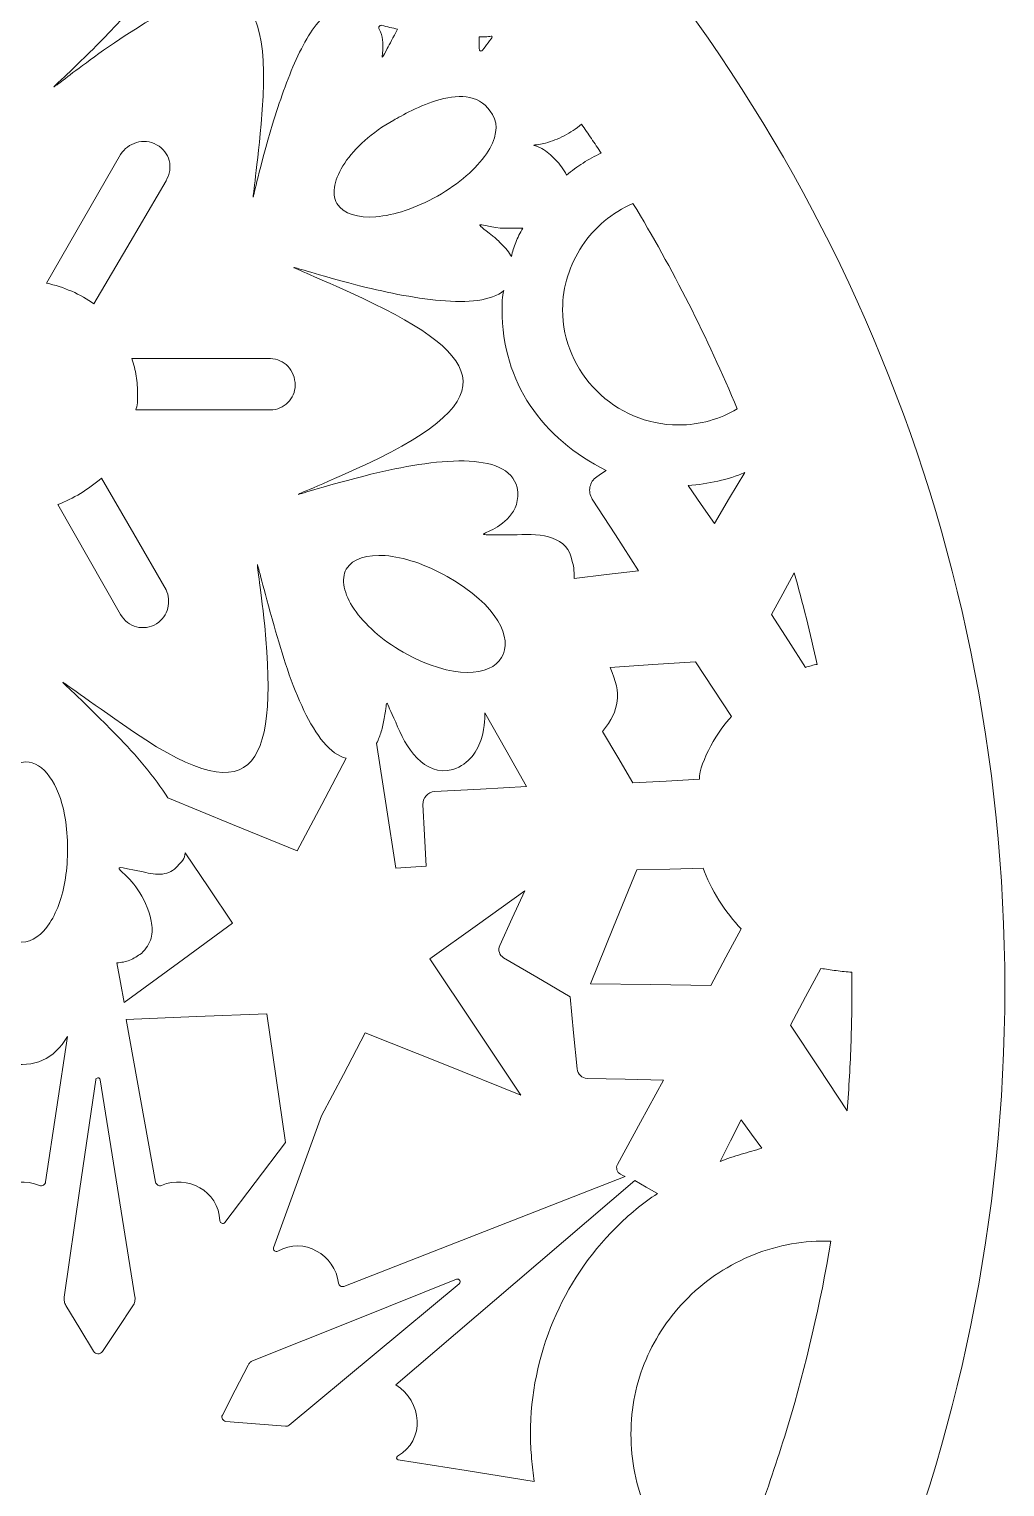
# Model space of a CAD drawing. Header units: inches. Extents: x -15.8 to -7.5, y -7.5 to 2.5.
# Drawn here: x -9.936 to -7.511, y -4.588 to -0.965 of the extents above; entities that cross this region are included whole.
import ezdxf

# ---------------------------------------------------------------- set-up
doc = ezdxf.new("R2010")
doc.units = ezdxf.units.IN
doc.header["$MEASUREMENT"] = 0
doc.layers.add('_U+0421_U+043B_U+043E_U+0439 1', color=7, linetype='Continuous')

# ---------------------------------------------------------------- blocks, each defined once
blk = doc.blocks.new('block 2')
at = {"layer": '_U+0421_U+043B_U+043E_U+0439 1', "lineweight": 0}
for points, knots in [([(-10.8417, 0.7231), (-10.8402, 0.7214), (-10.8393, 0.7204), (-10.8381, 0.7197), (-10.837, 0.719), (-10.8357, 0.7186), (-10.8334, 0.7181), (-10.427, 0.6354), (-10.042, 0.4934), (-9.688, 0.3016), (-9.3339, 0.1097), (-9.0108, -0.132), (-8.7281, -0.4144), (-8.3521, -0.79), (-8.0478, -1.2373), (-7.8376, -1.7338), (-7.6274, -2.2304), (-7.5112, -2.7764), (-7.5112, -3.3494), (-7.5112, -3.9225), (-7.6274, -4.4684), (-7.8376, -4.965), (-8.0478, -5.4616), (-8.3521, -5.9088), (-8.7281, -6.2844), (-9.1041, -6.6601), (-9.5519, -6.964), (-10.049, -7.1739), (-10.5461, -7.3839), (-11.0927, -7.5), (-11.6664, -7.5), (-12.2404, -7.5), (-12.7871, -7.3839), (-13.2843, -7.1739), (-13.7815, -6.964), (-14.2292, -6.6601), (-14.6052, -6.2844), (-14.981, -5.9088), (-15.2852, -5.4616), (-15.4955, -4.965), (-15.7058, -4.4684), (-15.8221, -3.9225), (-15.8221, -3.3494), (-15.8221, -2.7764), (-15.7058, -2.2304), (-15.4955, -1.7338), (-15.2852, -1.2373), (-14.981, -0.79), (-14.6052, -0.4144), (-14.321, -0.1305), (-13.9958, 0.1126), (-13.6393, 0.305), (-13.2828, 0.4974), (-12.895, 0.6392), (-12.4853, 0.7209), (-12.4853, 0.7209), (-12.4853, 0.7312), (-12.4853, 0.7312), (-12.4853, 0.7312), (-12.4853, 0.7415), (-12.4853, 0.7415), (-12.4853, 0.7415), (-12.4853, 0.9731), (-12.4853, 0.9731), (-12.4853, 0.9731), (-12.4853, 1.2047), (-12.4853, 1.2047), (-12.4853, 1.243), (-12.4678, 1.2785), (-12.4382, 1.3077), (-12.4086, 1.3369), (-12.3668, 1.3598), (-12.3182, 1.3728), (-12.3135, 1.374), (-12.3102, 1.3773), (-12.3086, 1.3813), (-12.3071, 1.3854), (-12.3072, 1.3901), (-12.3096, 1.3943), (-12.3405, 1.4482), (-12.3647, 1.5065), (-12.3812, 1.5679), (-12.3977, 1.6294), (-12.4065, 1.694), (-12.4065, 1.7607), (-12.4065, 1.8627), (-12.3859, 1.9599), (-12.3485, 2.0484), (-12.3111, 2.1369), (-12.2569, 2.2166), (-12.1899, 2.2836), (-12.1228, 2.3503), (-12.0431, 2.4044), (-11.9546, 2.4418), (-11.8661, 2.4793), (-11.7688, 2.5), (-11.6664, 2.5), (-11.5643, 2.5), (-11.467, 2.4793), (-11.3785, 2.4418), (-11.2899, 2.4044), (-11.2103, 2.3503), (-11.1435, 2.2836), (-11.0764, 2.2166), (-11.0221, 2.1369), (-10.9846, 2.0484), (-10.947, 1.9599), (-10.9263, 1.8627), (-10.9263, 1.7607), (-10.9263, 1.696), (-10.9345, 1.6333), (-10.9502, 1.5735), (-10.9658, 1.5137), (-10.9887, 1.4569), (-11.0181, 1.4041), (-11.0218, 1.3974), (-11.0219, 1.3898), (-11.0191, 1.3834), (-11.0164, 1.377), (-11.0108, 1.3717), (-11.0035, 1.3695), (-10.9576, 1.3555), (-10.9186, 1.3327), (-10.8911, 1.3042), (-10.8636, 1.2757), (-10.8475, 1.2415), (-10.8475, 1.2047), (-10.8475, 1.2047), (-10.8475, 0.9731), (-10.8475, 0.9731), (-10.8475, 0.9731), (-10.8475, 0.7415), (-10.8475, 0.7415), (-10.8475, 0.7415), (-10.8469, 0.7379), (-10.8458, 0.7338), (-10.8448, 0.7297), (-10.8433, 0.7251), (-10.8417, 0.7231)], [0, 0, 0, 0, 1, 1, 1, 2, 2, 2, 3, 3, 3, 4, 4, 4, 5, 5, 5, 6, 6, 6, 7, 7, 7, 8, 8, 8, 9, 9, 9, 10, 10, 10, 11, 11, 11, 12, 12, 12, 13, 13, 13, 14, 14, 14, 15, 15, 15, 16, 16, 16, 17, 17, 17, 18, 18, 18, 19, 19, 19, 20, 20, 20, 21, 21, 21, 22, 22, 22, 23, 23, 23, 24, 24, 24, 25, 25, 25, 26, 26, 26, 27, 27, 27, 28, 28, 28, 29, 29, 29, 30, 30, 30, 31, 31, 31, 32, 32, 32, 33, 33, 33, 34, 34, 34, 35, 35, 35, 36, 36, 36, 37, 37, 37, 38, 38, 38, 39, 39, 39, 40, 40, 40, 41, 41, 41, 42, 42, 42, 43, 43, 43, 44, 44, 44, 45, 45, 45, 46, 46, 46, 46]), ([(-9.6996, -0.6455), (-9.7278, -0.655), (-9.7384, -0.6608), (-9.7372, -0.6578), (-9.736, -0.6548), (-9.7229, -0.643), (-9.7039, -0.6173), (-9.6969, -0.6056), (-9.6887, -0.5938), (-9.6811, -0.5814), (-9.6735, -0.569), (-9.6664, -0.556), (-9.6616, -0.5419), (-9.6428, -0.5679), (-9.6229, -0.5938), (-9.6017, -0.6185), (-9.5805, -0.6432), (-9.5581, -0.6666), (-9.5345, -0.6878), (-9.489, -0.7355), (-9.437, -0.7788), (-9.3806, -0.8166), (-9.3242, -0.8544), (-9.2634, -0.8868), (-9.2003, -0.9128), (-9.1971, -0.9141), (-9.1952, -0.9168), (-9.1947, -0.9197), (-9.1943, -0.9226), (-9.1952, -0.9257), (-9.1978, -0.9279), (-9.2255, -0.9508), (-9.2502, -0.9917), (-9.2723, -1.0405), (-9.2944, -1.0893), (-9.314, -1.1461), (-9.3314, -1.2009), (-9.3645, -1.3137), (-9.3776, -1.3784), (-9.3793, -1.3826), (-9.3811, -1.3867), (-9.3716, -1.3303), (-9.3596, -1.2009), (-9.3409, -1.0032), (-9.3645, -0.9056), (-9.43, -0.8833), (-9.4954, -0.861), (-9.6026, -0.914), (-9.7512, -1.0176), (-9.7829, -1.0404), (-9.808, -1.0589), (-9.8271, -1.0732), (-9.8462, -1.0875), (-9.8592, -1.0976), (-9.8668, -1.1033), (-9.8801, -1.113), (-9.8762, -1.1094), (-9.8577, -1.092), (-9.8391, -1.0747), (-9.806, -1.0436), (-9.7609, -0.9986), (-9.7229, -0.959), (-9.6822, -0.9148), (-9.6478, -0.8708), (-9.6134, -0.8268), (-9.5853, -0.783), (-9.5725, -0.7442), (-9.5559, -0.6954), (-9.5657, -0.6619), (-9.5906, -0.645), (-9.6155, -0.6281), (-9.6556, -0.6278), (-9.6996, -0.6455), (-9.6996, -0.6455), (-9.6996, -0.6455), (-9.6996, -0.6455), (-9.6996, -0.6455), (-9.6996, -0.6455), (-9.6996, -0.6455)], [0, 0, 0, 0, 1, 1, 1, 2, 2, 2, 3, 3, 3, 4, 4, 4, 5, 5, 5, 6, 6, 6, 7, 7, 7, 8, 8, 8, 9, 9, 9, 10, 10, 10, 11, 11, 11, 12, 12, 12, 13, 13, 13, 14, 14, 14, 15, 15, 15, 16, 16, 16, 17, 17, 17, 18, 18, 18, 19, 19, 19, 20, 20, 20, 21, 21, 21, 22, 22, 22, 23, 23, 23, 24, 24, 24, 25, 25, 25, 26, 26, 26, 26]), ([(-9.0202, -0.9655), (-9.0319, -0.9867), (-9.0402, -1.0023), (-9.046, -1.0132), (-9.0519, -1.0242), (-9.0553, -1.0306), (-9.0572, -1.0333), (-9.0607, -1.039), (-9.0583, -1.0306), (-9.0573, -1.0164), (-9.0563, -1.0023), (-9.0568, -0.9824), (-9.0662, -0.9653), (-9.0676, -0.9628), (-9.0673, -0.9601), (-9.066, -0.9581), (-9.0646, -0.9562), (-9.0623, -0.9551), (-9.0595, -0.9558), (-9.053, -0.9574), (-9.0465, -0.959), (-9.0399, -0.9606), (-9.0334, -0.9622), (-9.0268, -0.9638), (-9.0202, -0.9655), (-9.0202, -0.9655), (-9.0202, -0.9655), (-9.0202, -0.9655), (-9.0202, -0.9655), (-9.0202, -0.9655), (-9.0202, -0.9655)], [0, 0, 0, 0, 1, 1, 1, 2, 2, 2, 3, 3, 3, 4, 4, 4, 5, 5, 5, 6, 6, 6, 7, 7, 7, 8, 8, 8, 9, 9, 9, 10, 10, 10, 10]), ([(-8.8177, -1.0078), (-8.8177, -1.0054), (-8.8177, -1.0018), (-8.8177, -0.9978), (-8.8177, -0.9937), (-8.8177, -0.9891), (-8.8177, -0.9845), (-8.8124, -0.9845), (-8.8071, -0.9845), (-8.802, -0.9842), (-8.797, -0.984), (-8.7921, -0.9835), (-8.7878, -0.9824), (-8.7863, -0.9821), (-8.7856, -0.9828), (-8.7856, -0.9841), (-8.7857, -0.9853), (-8.7864, -0.9871), (-8.7877, -0.9888), (-8.793, -0.9955), (-8.7981, -1.003), (-8.8026, -1.009), (-8.807, -1.0149), (-8.8107, -1.0193), (-8.8134, -1.0197), (-8.8147, -1.02), (-8.8158, -1.0193), (-8.8165, -1.0174), (-8.8173, -1.0155), (-8.8177, -1.0124), (-8.8177, -1.0078), (-8.8177, -1.0078), (-8.8177, -1.0078), (-8.8177, -1.0078), (-8.8177, -1.0078), (-8.8177, -1.0078), (-8.8177, -1.0078)], [0, 0, 0, 0, 1, 1, 1, 2, 2, 2, 3, 3, 3, 4, 4, 4, 5, 5, 5, 6, 6, 6, 7, 7, 7, 8, 8, 8, 9, 9, 9, 10, 10, 10, 11, 11, 11, 12, 12, 12, 12]), ([(-8.7846, -1.1776), (-8.768, -1.2034), (-8.7751, -1.2386), (-8.7998, -1.2751), (-8.8246, -1.3116), (-8.8671, -1.3493), (-8.9214, -1.3799), (-8.9754, -1.4103), (-9.0296, -1.4279), (-9.0744, -1.4314), (-9.1192, -1.435), (-9.1546, -1.4244), (-9.1712, -1.3984), (-9.1853, -1.3726), (-9.1772, -1.3358), (-9.1519, -1.298), (-9.1267, -1.2602), (-9.0843, -1.2213), (-9.03, -1.1911), (-9.0126, -1.1817), (-8.9649, -1.1533), (-8.9146, -1.1398), (-8.8644, -1.1263), (-8.8117, -1.1277), (-8.7846, -1.1776), (-8.7846, -1.1776), (-8.7846, -1.1776), (-8.7846, -1.1776), (-8.7846, -1.1776), (-8.7846, -1.1776), (-8.7846, -1.1776)], [0, 0, 0, 0, 1, 1, 1, 2, 2, 2, 3, 3, 3, 4, 4, 4, 5, 5, 5, 6, 6, 6, 7, 7, 7, 8, 8, 8, 9, 9, 9, 10, 10, 10, 10]), ([(-8.563, -1.2015), (-8.5766, -1.2126), (-8.5911, -1.2222), (-8.6062, -1.2301), (-8.6213, -1.2379), (-8.6369, -1.244), (-8.6526, -1.2481), (-8.6714, -1.2527), (-8.6807, -1.2527), (-8.6819, -1.2533), (-8.683, -1.2538), (-8.676, -1.2549), (-8.6619, -1.2617), (-8.6502, -1.269), (-8.6384, -1.2785), (-8.6277, -1.2897), (-8.6171, -1.3009), (-8.6075, -1.3137), (-8.6005, -1.3278), (-8.5875, -1.317), (-8.5737, -1.307), (-8.5594, -1.2978), (-8.5451, -1.2886), (-8.5302, -1.2804), (-8.5147, -1.2731), (-8.5226, -1.2608), (-8.5306, -1.2489), (-8.5387, -1.237), (-8.5467, -1.2252), (-8.5549, -1.2134), (-8.563, -1.2015), (-8.563, -1.2015), (-8.563, -1.2015), (-8.563, -1.2015), (-8.563, -1.2015), (-8.563, -1.2015), (-8.563, -1.2015)], [0, 0, 0, 0, 1, 1, 1, 2, 2, 2, 3, 3, 3, 4, 4, 4, 5, 5, 5, 6, 6, 6, 7, 7, 7, 8, 8, 8, 9, 9, 9, 10, 10, 10, 11, 11, 11, 12, 12, 12, 12]), ([(-9.775, -1.6479), (-9.7913, -1.6359), (-9.8102, -1.6254), (-9.8303, -1.6166), (-9.8504, -1.6079), (-9.8717, -1.6009), (-9.8929, -1.5963), (-9.8929, -1.5963), (-9.8008, -1.4363), (-9.8008, -1.4363), (-9.8008, -1.4363), (-9.7088, -1.2763), (-9.7088, -1.2763), (-9.6993, -1.2622), (-9.6852, -1.2516), (-9.6693, -1.2469), (-9.6534, -1.2421), (-9.6358, -1.2432), (-9.6192, -1.2524), (-9.6026, -1.2619), (-9.592, -1.276), (-9.588, -1.2919), (-9.5839, -1.3078), (-9.5863, -1.3254), (-9.5959, -1.3419), (-9.5959, -1.3419), (-9.6854, -1.4949), (-9.6854, -1.4949), (-9.6854, -1.4949), (-9.775, -1.6479), (-9.775, -1.6479)], [0, 0, 0, 0, 1, 1, 1, 2, 2, 2, 3, 3, 3, 4, 4, 4, 5, 5, 5, 6, 6, 6, 7, 7, 7, 8, 8, 8, 9, 9, 9, 10, 10, 10, 10]), ([(-8.4354, -1.3984), (-8.4875, -1.4209), (-8.5313, -1.458), (-8.5619, -1.5039), (-8.5926, -1.5498), (-8.6103, -1.6045), (-8.6103, -1.662), (-8.6103, -1.7406), (-8.5777, -1.8124), (-8.5254, -1.8644), (-8.4732, -1.9165), (-8.4012, -1.9489), (-8.3225, -1.9489), (-8.2956, -1.9489), (-8.2697, -1.9452), (-8.2452, -1.9384), (-8.2206, -1.9315), (-8.1976, -1.9215), (-8.1764, -1.9088), (-8.2133, -1.8201), (-8.2534, -1.733), (-8.2965, -1.6479), (-8.3397, -1.5627), (-8.386, -1.4794), (-8.4354, -1.3984), (-8.4354, -1.3984), (-8.4354, -1.3984), (-8.4354, -1.3984), (-8.4354, -1.3984), (-8.4354, -1.3984), (-8.4354, -1.3984)], [0, 0, 0, 0, 1, 1, 1, 2, 2, 2, 3, 3, 3, 4, 4, 4, 5, 5, 5, 6, 6, 6, 7, 7, 7, 8, 8, 8, 9, 9, 9, 10, 10, 10, 10]), ([(-8.7846, -1.4786), (-8.8082, -1.4596), (-8.8188, -1.4526), (-8.8158, -1.4514), (-8.8128, -1.4503), (-8.7963, -1.455), (-8.7656, -1.4596), (-8.7585, -1.4596), (-8.7491, -1.4596), (-8.7392, -1.4596), (-8.7292, -1.4596), (-8.7186, -1.4596), (-8.7091, -1.4596), (-8.7162, -1.4716), (-8.722, -1.4834), (-8.7267, -1.4951), (-8.7314, -1.5068), (-8.7349, -1.5185), (-8.7373, -1.5302), (-8.7422, -1.5207), (-8.7527, -1.5087), (-8.7626, -1.4987), (-8.7725, -1.4887), (-8.7819, -1.4805), (-8.7846, -1.4786), (-8.7846, -1.4786), (-8.7846, -1.4786), (-8.7846, -1.4786), (-8.7846, -1.4786), (-8.7846, -1.4786), (-8.7846, -1.4786)], [0, 0, 0, 0, 1, 1, 1, 2, 2, 2, 3, 3, 3, 4, 4, 4, 5, 5, 5, 6, 6, 6, 7, 7, 7, 8, 8, 8, 9, 9, 9, 10, 10, 10, 10]), ([(-8.4213, -2.3112), (-8.4213, -2.3112), (-8.5014, -2.3207), (-8.5014, -2.3207), (-8.5014, -2.3207), (-8.5815, -2.3302), (-8.5815, -2.3302), (-8.5815, -2.3253), (-8.5815, -2.3183), (-8.5821, -2.3107), (-8.5827, -2.3031), (-8.5839, -2.295), (-8.5864, -2.2879), (-8.5913, -2.2573), (-8.6101, -2.2396), (-8.6354, -2.2302), (-8.6608, -2.2208), (-8.6925, -2.2196), (-8.7232, -2.2217), (-8.822, -2.2217), (-8.8167, -2.2243), (-8.7894, -2.211), (-8.762, -2.1976), (-8.7126, -2.1683), (-8.7232, -2.1046), (-8.7349, -2.0574), (-8.7867, -2.0396), (-8.8552, -2.0384), (-8.9236, -2.0372), (-9.0086, -2.0525), (-9.0865, -2.0715), (-9.1997, -2.0997), (-9.2622, -2.1209), (-9.2668, -2.1214), (-9.2715, -2.1219), (-9.2185, -2.1019), (-9.1006, -2.0476), (-8.919, -1.963), (-8.8458, -1.8937), (-8.8593, -1.8267), (-8.8728, -1.7597), (-8.973, -1.6951), (-9.1381, -1.6197), (-9.2372, -1.5749), (-9.282, -1.5573), (-9.2778, -1.5573), (-9.2737, -1.5573), (-9.2206, -1.5749), (-9.124, -1.6007), (-9.058, -1.6172), (-8.9814, -1.6338), (-8.9137, -1.6397), (-8.8459, -1.6456), (-8.787, -1.6408), (-8.7563, -1.6148), (-8.7585, -1.6218), (-8.7596, -1.6301), (-8.7601, -1.6384), (-8.7607, -1.6466), (-8.7607, -1.6549), (-8.7607, -1.662), (-8.7607, -1.7531), (-8.7356, -1.8334), (-8.6906, -1.9007), (-8.6457, -1.968), (-8.5809, -2.0224), (-8.5017, -2.0617), (-8.5017, -2.0617), (-8.5135, -2.0697), (-8.5135, -2.0697), (-8.5135, -2.0697), (-8.5253, -2.0776), (-8.5253, -2.0776), (-8.5344, -2.0838), (-8.5402, -2.093), (-8.5423, -2.1029), (-8.5443, -2.1129), (-8.5426, -2.1237), (-8.5367, -2.1329), (-8.5367, -2.1329), (-8.479, -2.2221), (-8.479, -2.2221), (-8.479, -2.2221), (-8.4213, -2.3112), (-8.4213, -2.3112)], [0, 0, 0, 0, 1, 1, 1, 2, 2, 2, 3, 3, 3, 4, 4, 4, 5, 5, 5, 6, 6, 6, 7, 7, 7, 8, 8, 8, 9, 9, 9, 10, 10, 10, 11, 11, 11, 12, 12, 12, 13, 13, 13, 14, 14, 14, 15, 15, 15, 16, 16, 16, 17, 17, 17, 18, 18, 18, 19, 19, 19, 20, 20, 20, 21, 21, 21, 22, 22, 22, 23, 23, 23, 24, 24, 24, 25, 25, 25, 26, 26, 26, 27, 27, 27, 28, 28, 28, 28]), ([(-9.3803, -1.9115), (-9.3803, -1.9115), (-9.5258, -1.9115), (-9.5258, -1.9115), (-9.5258, -1.9115), (-9.6713, -1.9115), (-9.6713, -1.9115), (-9.6689, -1.9066), (-9.6677, -1.9006), (-9.6671, -1.8941), (-9.6664, -1.8876), (-9.6664, -1.8806), (-9.6664, -1.8735), (-9.6664, -1.8572), (-9.6677, -1.842), (-9.67, -1.8273), (-9.6724, -1.8126), (-9.6759, -1.7984), (-9.6806, -1.784), (-9.6806, -1.784), (-9.5084, -1.784), (-9.5084, -1.784), (-9.5084, -1.784), (-9.3363, -1.784), (-9.3363, -1.784), (-9.3197, -1.784), (-9.3044, -1.7912), (-9.2932, -1.8031), (-9.282, -1.8149), (-9.2749, -1.8315), (-9.2749, -1.8502), (-9.2749, -1.8667), (-9.282, -1.8821), (-9.2932, -1.8932), (-9.3044, -1.9044), (-9.3197, -1.9115), (-9.3363, -1.9115), (-9.3363, -1.9115), (-9.3583, -1.9115), (-9.3583, -1.9115), (-9.3583, -1.9115), (-9.3803, -1.9115), (-9.3803, -1.9115)], [0, 0, 0, 0, 1, 1, 1, 2, 2, 2, 3, 3, 3, 4, 4, 4, 5, 5, 5, 6, 6, 6, 7, 7, 7, 8, 8, 8, 9, 9, 9, 10, 10, 10, 11, 11, 11, 12, 12, 12, 13, 13, 13, 14, 14, 14, 14]), ([(-9.756, -2.0807), (-9.756, -2.0807), (-9.6759, -2.2196), (-9.6759, -2.2196), (-9.6759, -2.2196), (-9.5959, -2.3584), (-9.5959, -2.3584), (-9.5888, -2.3725), (-9.5876, -2.3889), (-9.5916, -2.4042), (-9.5957, -2.4195), (-9.6051, -2.4336), (-9.6192, -2.443), (-9.6358, -2.4525), (-9.6534, -2.4548), (-9.6693, -2.4507), (-9.6852, -2.4466), (-9.6993, -2.436), (-9.7088, -2.4197), (-9.7088, -2.4197), (-9.7867, -2.283), (-9.7867, -2.283), (-9.7867, -2.283), (-9.8646, -2.1463), (-9.8646, -2.1463), (-9.8456, -2.1396), (-9.8268, -2.1302), (-9.8085, -2.119), (-9.7903, -2.1078), (-9.7726, -2.0948), (-9.756, -2.0807), (-9.756, -2.0807), (-9.756, -2.0807), (-9.756, -2.0807), (-9.756, -2.0807), (-9.756, -2.0807), (-9.756, -2.0807)], [0, 0, 0, 0, 1, 1, 1, 2, 2, 2, 3, 3, 3, 4, 4, 4, 5, 5, 5, 6, 6, 6, 7, 7, 7, 8, 8, 8, 9, 9, 9, 10, 10, 10, 11, 11, 11, 12, 12, 12, 12]), ([(-8.2329, -2.1935), (-8.2329, -2.1935), (-8.2657, -2.1466), (-8.2657, -2.1466), (-8.2657, -2.1466), (-8.2986, -2.0997), (-8.2986, -2.0997), (-8.2728, -2.0973), (-8.2481, -2.0937), (-8.2245, -2.0884), (-8.201, -2.0832), (-8.1786, -2.0761), (-8.1574, -2.0666), (-8.1574, -2.0666), (-8.1951, -2.1301), (-8.1951, -2.1301), (-8.1951, -2.1301), (-8.2329, -2.1935), (-8.2329, -2.1935)], [0, 0, 0, 0, 1, 1, 1, 2, 2, 2, 3, 3, 3, 4, 4, 4, 5, 5, 5, 6, 6, 6, 6]), ([(-9.0061, -2.5136), (-9.0604, -2.4829), (-9.1029, -2.4441), (-9.1283, -2.4066), (-9.1537, -2.369), (-9.162, -2.3327), (-9.1479, -2.3069), (-9.1313, -2.2809), (-9.0959, -2.2702), (-9.051, -2.2736), (-9.0061, -2.2771), (-8.9518, -2.2947), (-8.8975, -2.3253), (-8.7696, -2.3975), (-8.7341, -2.4799), (-8.7618, -2.5266), (-8.7896, -2.5734), (-8.8807, -2.5843), (-9.0061, -2.5136), (-9.0061, -2.5136), (-9.0061, -2.5136), (-9.0061, -2.5136), (-9.0061, -2.5136), (-9.0061, -2.5136), (-9.0061, -2.5136)], [0, 0, 0, 0, 1, 1, 1, 2, 2, 2, 3, 3, 3, 4, 4, 4, 5, 5, 5, 6, 6, 6, 7, 7, 7, 8, 8, 8, 8]), ([(-9.1479, -2.7772), (-9.1479, -2.7772), (-9.2089, -2.8924), (-9.2089, -2.8924), (-9.2089, -2.8924), (-9.27, -3.0077), (-9.27, -3.0077), (-9.27, -3.0077), (-9.4305, -2.9418), (-9.4305, -2.9418), (-9.4305, -2.9418), (-9.591, -2.8759), (-9.591, -2.8759), (-9.6075, -2.8501), (-9.6276, -2.8231), (-9.6494, -2.7967), (-9.6712, -2.7703), (-9.6947, -2.7444), (-9.718, -2.7208), (-9.8006, -2.6361), (-9.8501, -2.5926), (-9.8525, -2.5885), (-9.8549, -2.5843), (-9.8101, -2.6196), (-9.7039, -2.6926), (-9.5413, -2.8078), (-9.4446, -2.8372), (-9.3928, -2.7926), (-9.3409, -2.7479), (-9.3338, -2.6291), (-9.3504, -2.4479), (-9.3621, -2.3419), (-9.3704, -2.2936), (-9.3687, -2.296), (-9.367, -2.2984), (-9.3553, -2.3514), (-9.3271, -2.4479), (-9.308, -2.5184), (-9.2832, -2.596), (-9.2531, -2.6583), (-9.2231, -2.7206), (-9.1878, -2.7677), (-9.1479, -2.7772), (-9.1479, -2.7772), (-9.1479, -2.7772), (-9.1479, -2.7772), (-9.1479, -2.7772), (-9.1479, -2.7772), (-9.1479, -2.7772)], [0, 0, 0, 0, 1, 1, 1, 2, 2, 2, 3, 3, 3, 4, 4, 4, 5, 5, 5, 6, 6, 6, 7, 7, 7, 8, 8, 8, 9, 9, 9, 10, 10, 10, 11, 11, 11, 12, 12, 12, 13, 13, 13, 14, 14, 14, 15, 15, 15, 16, 16, 16, 16]), ([(-8.0347, -2.3167), (-8.0347, -2.3167), (-8.0629, -2.3682), (-8.0629, -2.3682), (-8.0629, -2.3682), (-8.0911, -2.4197), (-8.0911, -2.4197), (-8.0911, -2.4197), (-8.0488, -2.4856), (-8.0488, -2.4856), (-8.0488, -2.4856), (-8.0064, -2.5515), (-8.0064, -2.5515), (-8.0018, -2.5499), (-7.9971, -2.5484), (-7.9922, -2.5471), (-7.9874, -2.5458), (-7.9825, -2.5447), (-7.9776, -2.5439), (-7.9861, -2.5054), (-7.995, -2.4673), (-8.0045, -2.4295), (-8.014, -2.3917), (-8.0241, -2.3541), (-8.0347, -2.3167), (-8.0347, -2.3167), (-8.0347, -2.3167), (-8.0347, -2.3167), (-8.0347, -2.3167), (-8.0347, -2.3167), (-8.0347, -2.3167)], [0, 0, 0, 0, 1, 1, 1, 2, 2, 2, 3, 3, 3, 4, 4, 4, 5, 5, 5, 6, 6, 6, 7, 7, 7, 8, 8, 8, 9, 9, 9, 10, 10, 10, 10]), ([(-10.3232, -3.6457), (-10.3232, -3.6457), (-10.2559, -3.822), (-10.2559, -3.822), (-10.2559, -3.822), (-10.1887, -3.9983), (-10.1887, -3.9983), (-10.1874, -4.0016), (-10.1885, -4.0048), (-10.1908, -4.0067), (-10.193, -4.0086), (-10.1963, -4.0093), (-10.1995, -4.0077), (-10.234, -3.9906), (-10.2703, -3.9943), (-10.2986, -4.0115), (-10.3269, -4.0287), (-10.3473, -4.0593), (-10.3498, -4.096), (-10.35, -4.098), (-10.351, -4.0996), (-10.3524, -4.1006), (-10.3538, -4.1016), (-10.3557, -4.1019), (-10.3575, -4.1012), (-10.3575, -4.1012), (-10.7312, -3.9662), (-10.7312, -3.9662), (-10.7312, -3.9662), (-11.1049, -3.8311), (-11.1049, -3.8311), (-11.1533, -3.8104), (-11.2063, -3.8066), (-11.2628, -3.812), (-11.3193, -3.8174), (-11.3792, -3.832), (-11.4415, -3.8481), (-11.444, -3.8487), (-11.4465, -3.8489), (-11.449, -3.8486), (-11.4514, -3.8483), (-11.4539, -3.8475), (-11.4561, -3.8463), (-11.4561, -3.8463), (-11.5121, -3.8152), (-11.5121, -3.8152), (-11.5121, -3.8152), (-11.5681, -3.7841), (-11.5681, -3.7841), (-11.5706, -3.7827), (-11.5728, -3.7807), (-11.5743, -3.7783), (-11.5758, -3.7759), (-11.5768, -3.7732), (-11.5771, -3.7702), (-11.5771, -3.7702), (-11.5832, -3.6983), (-11.5832, -3.6983), (-11.5832, -3.6983), (-11.5894, -3.6263), (-11.5894, -3.6263), (-11.5897, -3.6228), (-11.5889, -3.6193), (-11.5873, -3.6163), (-11.5857, -3.6133), (-11.5832, -3.6108), (-11.5801, -3.6091), (-11.5801, -3.6091), (-11.5317, -3.5828), (-11.5317, -3.5828), (-11.5317, -3.5828), (-11.4833, -3.5566), (-11.4833, -3.5566), (-11.4814, -3.5555), (-11.4794, -3.5549), (-11.4773, -3.5546), (-11.4752, -3.5544), (-11.4731, -3.5545), (-11.471, -3.555), (-11.3615, -3.5819), (-11.2238, -3.5883), (-11.1207, -3.5487), (-11.0175, -3.5091), (-10.9488, -3.4235), (-10.9773, -3.2664), (-10.8937, -3.206), (-10.8367, -3.1482), (-10.8143, -3.0827), (-10.792, -3.0172), (-10.8043, -2.944), (-10.8595, -2.8526), (-10.8711, -2.8365), (-10.8837, -2.8227), (-10.8963, -2.8112), (-10.9089, -2.7997), (-10.9214, -2.7904), (-10.9329, -2.7833), (-10.9335, -2.7829), (-10.9339, -2.7824), (-10.934, -2.7818), (-10.9341, -2.7813), (-10.934, -2.7806), (-10.9337, -2.7801), (-10.9292, -2.7731), (-10.9247, -2.7652), (-10.9202, -2.7573), (-10.9156, -2.7494), (-10.9111, -2.7416), (-10.9067, -2.7349), (-10.8597, -2.6454), (-10.8637, -2.65), (-10.865, -2.6817), (-10.8664, -2.7134), (-10.8652, -2.7723), (-10.8079, -2.7913), (-10.7606, -2.8054), (-10.7205, -2.7701), (-10.6862, -2.7119), (-10.652, -2.6538), (-10.6238, -2.5727), (-10.6004, -2.4951), (-10.5904, -2.4612), (-10.5823, -2.4316), (-10.5757, -2.4067), (-10.5692, -2.3818), (-10.5642, -2.3615), (-10.5605, -2.3463), (-10.5579, -2.3356), (-10.5555, -2.3319), (-10.554, -2.3337), (-10.5526, -2.3356), (-10.5521, -2.343), (-10.5536, -2.3544), (-10.5553, -2.369), (-10.5583, -2.3865), (-10.5616, -2.4091), (-10.5648, -2.4318), (-10.5685, -2.4597), (-10.5717, -2.4951), (-10.5882, -2.6926), (-10.5635, -2.7913), (-10.4982, -2.8142), (-10.4328, -2.8371), (-10.3268, -2.7842), (-10.1807, -2.6785), (-10.0933, -2.615), (-10.0543, -2.5843), (-10.0549, -2.5873), (-10.0555, -2.5902), (-10.0957, -2.6267), (-10.1666, -2.6974), (-10.2255, -2.756), (-10.2892, -2.8253), (-10.3287, -2.8888), (-10.3682, -2.9522), (-10.3835, -3.0099), (-10.3458, -3.0451), (-10.3314, -3.0592), (-10.3136, -3.0652), (-10.2941, -3.0653), (-10.2746, -3.0653), (-10.2535, -3.0595), (-10.2323, -3.05), (-10.204, -3.0408), (-10.1934, -3.035), (-10.1941, -3.0379), (-10.1947, -3.0408), (-10.2065, -3.0525), (-10.223, -3.0782), (-10.2442, -3.1043), (-10.2654, -3.1372), (-10.2748, -3.1702), (-10.2843, -3.2031), (-10.282, -3.2361), (-10.2562, -3.2621), (-10.2325, -3.283), (-10.2054, -3.2888), (-10.1794, -3.287), (-10.1534, -3.2853), (-10.1286, -3.2759), (-10.1095, -3.2664), (-10.0933, -3.2569), (-10.0874, -3.2511), (-10.0874, -3.2523), (-10.0874, -3.2536), (-10.0933, -3.2618), (-10.1003, -3.2805), (-10.112, -3.3277), (-10.1085, -3.3843), (-10.0897, -3.4326), (-10.0709, -3.4808), (-10.0368, -3.5208), (-9.9874, -3.5349), (-9.9561, -3.5412), (-9.9276, -3.5387), (-9.9029, -3.5277), (-9.8781, -3.5166), (-9.857, -3.497), (-9.8408, -3.4688), (-9.8408, -3.4688), (-9.8679, -3.6495), (-9.8679, -3.6495), (-9.8679, -3.6495), (-9.895, -3.8302), (-9.895, -3.8302), (-9.8955, -3.8337), (-9.8976, -3.8366), (-9.9004, -3.8383), (-9.9032, -3.8399), (-9.9067, -3.8404), (-9.91, -3.839), (-9.9439, -3.825), (-9.9802, -3.8286), (-10.0084, -3.8453), (-10.0366, -3.8621), (-10.0567, -3.8921), (-10.0585, -3.9308), (-10.0586, -3.9336), (-10.0604, -3.9357), (-10.0627, -3.9364), (-10.0649, -3.9372), (-10.0676, -3.9367), (-10.0694, -3.9344), (-10.0694, -3.9344), (-10.1879, -3.7853), (-10.1879, -3.7853), (-10.1879, -3.7853), (-10.3063, -3.6361), (-10.3063, -3.6361), (-10.3098, -3.6317), (-10.315, -3.6315), (-10.3189, -3.6337), (-10.3227, -3.6358), (-10.3252, -3.6404), (-10.3232, -3.6457)], [0, 0, 0, 0, 1, 1, 1, 2, 2, 2, 3, 3, 3, 4, 4, 4, 5, 5, 5, 6, 6, 6, 7, 7, 7, 8, 8, 8, 9, 9, 9, 10, 10, 10, 11, 11, 11, 12, 12, 12, 13, 13, 13, 14, 14, 14, 15, 15, 15, 16, 16, 16, 17, 17, 17, 18, 18, 18, 19, 19, 19, 20, 20, 20, 21, 21, 21, 22, 22, 22, 23, 23, 23, 24, 24, 24, 25, 25, 25, 26, 26, 26, 27, 27, 27, 28, 28, 28, 29, 29, 29, 30, 30, 30, 31, 31, 31, 32, 32, 32, 33, 33, 33, 34, 34, 34, 35, 35, 35, 36, 36, 36, 37, 37, 37, 38, 38, 38, 39, 39, 39, 40, 40, 40, 41, 41, 41, 42, 42, 42, 43, 43, 43, 44, 44, 44, 45, 45, 45, 46, 46, 46, 47, 47, 47, 48, 48, 48, 49, 49, 49, 50, 50, 50, 51, 51, 51, 52, 52, 52, 53, 53, 53, 54, 54, 54, 55, 55, 55, 56, 56, 56, 57, 57, 57, 58, 58, 58, 59, 59, 59, 60, 60, 60, 61, 61, 61, 62, 62, 62, 63, 63, 63, 64, 64, 64, 65, 65, 65, 66, 66, 66, 67, 67, 67, 68, 68, 68, 69, 69, 69, 70, 70, 70, 71, 71, 71, 72, 72, 72, 73, 73, 73, 74, 74, 74, 75, 75, 75, 76, 76, 76, 77, 77, 77, 78, 78, 78, 78]), ([(-8.2703, -2.8292), (-8.2703, -2.8292), (-8.3529, -2.8339), (-8.3529, -2.8339), (-8.3529, -2.8339), (-8.4354, -2.8385), (-8.4354, -2.8385), (-8.4354, -2.8385), (-8.4732, -2.7747), (-8.4732, -2.7747), (-8.4732, -2.7747), (-8.5109, -2.711), (-8.5109, -2.711), (-8.4894, -2.6825), (-8.4775, -2.6595), (-8.4745, -2.6351), (-8.4715, -2.6108), (-8.4775, -2.5852), (-8.4919, -2.5515), (-8.4919, -2.5515), (-8.386, -2.5445), (-8.386, -2.5445), (-8.386, -2.5445), (-8.2801, -2.5374), (-8.2801, -2.5374), (-8.2801, -2.5374), (-8.2353, -2.6055), (-8.2353, -2.6055), (-8.2353, -2.6055), (-8.1905, -2.6736), (-8.1905, -2.6736), (-8.206, -2.689), (-8.2259, -2.717), (-8.242, -2.7465), (-8.2581, -2.7761), (-8.2703, -2.8073), (-8.2703, -2.8292), (-8.2703, -2.8292), (-8.2703, -2.8292), (-8.2703, -2.8292), (-8.2703, -2.8292), (-8.2703, -2.8292), (-8.2703, -2.8292)], [0, 0, 0, 0, 1, 1, 1, 2, 2, 2, 3, 3, 3, 4, 4, 4, 5, 5, 5, 6, 6, 6, 7, 7, 7, 8, 8, 8, 9, 9, 9, 10, 10, 10, 11, 11, 11, 12, 12, 12, 13, 13, 13, 14, 14, 14, 14]), ([(-8.6999, -2.8477), (-8.6999, -2.8477), (-8.8142, -2.8539), (-8.8142, -2.8539), (-8.8142, -2.8539), (-8.9285, -2.8601), (-8.9285, -2.8601), (-8.9369, -2.8606), (-8.9443, -2.8644), (-8.9496, -2.8702), (-8.9548, -2.876), (-8.9578, -2.8838), (-8.9574, -2.8922), (-8.9574, -2.8922), (-8.9535, -2.9686), (-8.9535, -2.9686), (-8.9535, -2.9686), (-8.9497, -3.0451), (-8.9497, -3.0451), (-8.9497, -3.0451), (-8.9874, -3.0476), (-8.9874, -3.0476), (-8.9874, -3.0476), (-9.0251, -3.05), (-9.0251, -3.05), (-9.0251, -3.05), (-9.0488, -2.8949), (-9.0488, -2.8949), (-9.0488, -2.8949), (-9.0724, -2.7397), (-9.0724, -2.7397), (-9.0675, -2.7303), (-9.064, -2.7208), (-9.061, -2.7107), (-9.0581, -2.7007), (-9.0558, -2.6901), (-9.0534, -2.6785), (-9.0488, -2.6502), (-9.0488, -2.6385), (-9.0464, -2.6408), (-9.044, -2.6431), (-9.0393, -2.6595), (-9.0251, -2.6877), (-9.0132, -2.7183), (-8.9955, -2.7525), (-8.972, -2.7766), (-8.9484, -2.8008), (-8.919, -2.8149), (-8.8834, -2.8054), (-8.841, -2.7913), (-8.8211, -2.7583), (-8.8117, -2.7277), (-8.8024, -2.6972), (-8.8036, -2.669), (-8.8036, -2.6644), (-8.8036, -2.6644), (-8.7517, -2.756), (-8.7517, -2.756), (-8.7517, -2.756), (-8.6999, -2.8477), (-8.6999, -2.8477)], [0, 0, 0, 0, 1, 1, 1, 2, 2, 2, 3, 3, 3, 4, 4, 4, 5, 5, 5, 6, 6, 6, 7, 7, 7, 8, 8, 8, 9, 9, 9, 10, 10, 10, 11, 11, 11, 12, 12, 12, 13, 13, 13, 14, 14, 14, 15, 15, 15, 16, 16, 16, 17, 17, 17, 18, 18, 18, 19, 19, 19, 20, 20, 20, 20]), ([(-9.8446, -3.0663), (-9.8508, -3.1146), (-9.8652, -3.1565), (-9.8845, -3.1863), (-9.9039, -3.2161), (-9.9282, -3.2339), (-9.9542, -3.2339), (-9.9825, -3.2314), (-10.0084, -3.2055), (-10.0273, -3.1649), (-10.0462, -3.1243), (-10.058, -3.069), (-10.058, -3.0077), (-10.058, -2.9464), (-10.0449, -2.8911), (-10.0242, -2.8511), (-10.0035, -2.8111), (-9.9752, -2.7864), (-9.9445, -2.7864), (-9.9222, -2.7864), (-9.9018, -2.8001), (-9.8851, -2.8233), (-9.8684, -2.8466), (-9.8554, -2.8794), (-9.8478, -2.9177), (-9.8435, -2.9399), (-9.8412, -2.9657), (-9.8407, -2.9916), (-9.8402, -3.0175), (-9.8416, -3.0435), (-9.8446, -3.0663), (-9.8446, -3.0663), (-9.8446, -3.0663), (-9.8446, -3.0663), (-9.8446, -3.0663), (-9.8446, -3.0663), (-9.8446, -3.0663)], [0, 0, 0, 0, 1, 1, 1, 2, 2, 2, 3, 3, 3, 4, 4, 4, 5, 5, 5, 6, 6, 6, 7, 7, 7, 8, 8, 8, 9, 9, 9, 10, 10, 10, 11, 11, 11, 12, 12, 12, 12]), ([(-9.6523, -3.0598), (-9.6358, -3.0644), (-9.6192, -3.0667), (-9.6045, -3.0649), (-9.5897, -3.063), (-9.5768, -3.0571), (-9.5676, -3.0451), (-9.5627, -3.0405), (-9.558, -3.0359), (-9.5544, -3.0307), (-9.5509, -3.0255), (-9.5486, -3.0196), (-9.5486, -3.0126), (-9.5486, -3.0126), (-9.4897, -3.0996), (-9.4897, -3.0996), (-9.4897, -3.0996), (-9.4308, -3.1867), (-9.4308, -3.1867), (-9.4308, -3.1867), (-9.5652, -3.2854), (-9.5652, -3.2854), (-9.5652, -3.2854), (-9.6996, -3.3841), (-9.6996, -3.3841), (-9.6996, -3.3841), (-9.7088, -3.3348), (-9.7088, -3.3348), (-9.7088, -3.3348), (-9.718, -3.2854), (-9.718, -3.2854), (-9.7064, -3.2854), (-9.6958, -3.283), (-9.6858, -3.2788), (-9.6758, -3.2747), (-9.6664, -3.2689), (-9.6572, -3.2621), (-9.6445, -3.2507), (-9.6368, -3.238), (-9.6332, -3.2244), (-9.6295, -3.2108), (-9.6298, -3.1965), (-9.6328, -3.1818), (-9.6458, -3.117), (-9.6844, -3.0794), (-9.7028, -3.0616), (-9.7213, -3.0438), (-9.7197, -3.0457), (-9.6523, -3.0598), (-9.6523, -3.0598), (-9.6523, -3.0598), (-9.6523, -3.0598), (-9.6523, -3.0598), (-9.6523, -3.0598), (-9.6523, -3.0598)], [0, 0, 0, 0, 1, 1, 1, 2, 2, 2, 3, 3, 3, 4, 4, 4, 5, 5, 5, 6, 6, 6, 7, 7, 7, 8, 8, 8, 9, 9, 9, 10, 10, 10, 11, 11, 11, 12, 12, 12, 13, 13, 13, 14, 14, 14, 15, 15, 15, 16, 16, 16, 17, 17, 17, 18, 18, 18, 18]), ([(-8.2421, -3.3418), (-8.2421, -3.3418), (-8.3914, -3.3397), (-8.3914, -3.3397), (-8.3914, -3.3397), (-8.5408, -3.3375), (-8.5408, -3.3375), (-8.5408, -3.3375), (-8.4835, -3.1962), (-8.4835, -3.1962), (-8.4835, -3.1962), (-8.4262, -3.0549), (-8.4262, -3.0549), (-8.4262, -3.0549), (-8.3436, -3.0525), (-8.3436, -3.0525), (-8.3436, -3.0525), (-8.2611, -3.05), (-8.2611, -3.05), (-8.2527, -3.0752), (-8.2386, -3.1034), (-8.2218, -3.1301), (-8.205, -3.1567), (-8.1856, -3.1818), (-8.1666, -3.2008), (-8.1666, -3.2008), (-8.2044, -3.2713), (-8.2044, -3.2713), (-8.2044, -3.2713), (-8.2421, -3.3418), (-8.2421, -3.3418)], [0, 0, 0, 0, 1, 1, 1, 2, 2, 2, 3, 3, 3, 4, 4, 4, 5, 5, 5, 6, 6, 6, 7, 7, 7, 8, 8, 8, 9, 9, 9, 10, 10, 10, 10]), ([(-8.4738, -3.7866), (-8.4762, -3.7911), (-8.4766, -3.7961), (-8.4752, -3.8005), (-8.4738, -3.805), (-8.4706, -3.8089), (-8.4661, -3.8112), (-8.4661, -3.8112), (-8.4603, -3.8141), (-8.4603, -3.8141), (-8.4603, -3.8141), (-8.4544, -3.817), (-8.4544, -3.817), (-8.4544, -3.817), (-8.8042, -3.9534), (-8.8042, -3.9534), (-8.8042, -3.9534), (-9.1539, -4.0899), (-9.1539, -4.0899), (-9.1568, -4.091), (-9.1599, -4.0906), (-9.1624, -4.0892), (-9.1649, -4.0878), (-9.1667, -4.0853), (-9.1671, -4.0821), (-9.1713, -4.0468), (-9.1929, -4.0176), (-9.2215, -4.0019), (-9.2502, -3.9861), (-9.2858, -3.9837), (-9.3181, -4.002), (-9.321, -4.0037), (-9.3242, -4.0032), (-9.3264, -4.0015), (-9.3285, -3.9998), (-9.3297, -3.9969), (-9.3285, -3.9937), (-9.3285, -3.9937), (-9.2689, -3.8299), (-9.2689, -3.8299), (-9.2689, -3.8299), (-9.2092, -3.6662), (-9.2092, -3.6662), (-9.2092, -3.6662), (-9.1549, -3.5629), (-9.1549, -3.5629), (-9.1549, -3.5629), (-9.1006, -3.4595), (-9.1006, -3.4595), (-9.1006, -3.4595), (-8.9073, -3.5371), (-8.9073, -3.5371), (-8.9073, -3.5371), (-8.714, -3.6147), (-8.714, -3.6147), (-8.714, -3.6147), (-8.8269, -3.4452), (-8.8269, -3.4452), (-8.8269, -3.4452), (-8.9399, -3.2757), (-8.9399, -3.2757), (-8.9399, -3.2757), (-8.822, -3.191), (-8.822, -3.191), (-8.822, -3.191), (-8.7042, -3.1064), (-8.7042, -3.1064), (-8.7042, -3.1064), (-8.7353, -3.1746), (-8.7353, -3.1746), (-8.7353, -3.1746), (-8.7665, -3.2427), (-8.7665, -3.2427), (-8.769, -3.2482), (-8.7692, -3.2542), (-8.7675, -3.2596), (-8.7658, -3.265), (-8.7622, -3.2698), (-8.757, -3.2729), (-8.757, -3.2729), (-8.6741, -3.3215), (-8.6741, -3.3215), (-8.6741, -3.3215), (-8.5913, -3.37), (-8.5913, -3.37), (-8.5913, -3.37), (-8.5828, -3.4596), (-8.5828, -3.4596), (-8.5828, -3.4596), (-8.5744, -3.5491), (-8.5744, -3.5491), (-8.5738, -3.5558), (-8.5708, -3.5616), (-8.5662, -3.5659), (-8.5616, -3.5701), (-8.5556, -3.5727), (-8.5489, -3.5729), (-8.5489, -3.5729), (-8.4544, -3.5751), (-8.4544, -3.5751), (-8.4544, -3.5751), (-8.3599, -3.5772), (-8.3599, -3.5772), (-8.3599, -3.5772), (-8.4169, -3.6819), (-8.4169, -3.6819), (-8.4169, -3.6819), (-8.4738, -3.7866), (-8.4738, -3.7866)], [0, 0, 0, 0, 1, 1, 1, 2, 2, 2, 3, 3, 3, 4, 4, 4, 5, 5, 5, 6, 6, 6, 7, 7, 7, 8, 8, 8, 9, 9, 9, 10, 10, 10, 11, 11, 11, 12, 12, 12, 13, 13, 13, 14, 14, 14, 15, 15, 15, 16, 16, 16, 17, 17, 17, 18, 18, 18, 19, 19, 19, 20, 20, 20, 21, 21, 21, 22, 22, 22, 23, 23, 23, 24, 24, 24, 25, 25, 25, 26, 26, 26, 27, 27, 27, 28, 28, 28, 29, 29, 29, 30, 30, 30, 31, 31, 31, 32, 32, 32, 33, 33, 33, 34, 34, 34, 35, 35, 35, 36, 36, 36, 36]), ([(-7.8913, -3.3087), (-7.9041, -3.3082), (-7.9174, -3.3068), (-7.9305, -3.3051), (-7.9436, -3.3035), (-7.9565, -3.3014), (-7.9684, -3.2995), (-7.9684, -3.2995), (-8.0062, -3.37), (-8.0062, -3.37), (-8.0062, -3.37), (-8.0439, -3.4406), (-8.0439, -3.4406), (-8.0439, -3.4406), (-7.9736, -3.5469), (-7.9736, -3.5469), (-7.9736, -3.5469), (-7.9032, -3.6532), (-7.9032, -3.6532), (-7.8986, -3.596), (-7.8954, -3.5386), (-7.8934, -3.4812), (-7.8914, -3.4237), (-7.8908, -3.3662), (-7.8913, -3.3087), (-7.8913, -3.3087), (-7.8913, -3.3087), (-7.8913, -3.3087), (-7.8913, -3.3087), (-7.8913, -3.3087), (-7.8913, -3.3087)], [0, 0, 0, 0, 1, 1, 1, 2, 2, 2, 3, 3, 3, 4, 4, 4, 5, 5, 5, 6, 6, 6, 7, 7, 7, 8, 8, 8, 9, 9, 9, 10, 10, 10, 10]), ([(-9.6947, -3.4264), (-9.6947, -3.4264), (-9.5201, -3.4194), (-9.5201, -3.4194), (-9.5201, -3.4194), (-9.3455, -3.4123), (-9.3455, -3.4123), (-9.3455, -3.4123), (-9.3222, -3.5724), (-9.3222, -3.5724), (-9.3222, -3.5724), (-9.2988, -3.7324), (-9.2988, -3.7324), (-9.2988, -3.7324), (-9.3742, -3.8316), (-9.3742, -3.8316), (-9.3742, -3.8316), (-9.4496, -3.9308), (-9.4496, -3.9308), (-9.4517, -3.9334), (-9.4547, -3.934), (-9.4573, -3.9331), (-9.4599, -3.9322), (-9.462, -3.9299), (-9.4621, -3.9265), (-9.4636, -3.8893), (-9.484, -3.8605), (-9.5119, -3.8445), (-9.5398, -3.8285), (-9.5752, -3.8252), (-9.6068, -3.8388), (-9.61, -3.8402), (-9.6135, -3.8399), (-9.6163, -3.8383), (-9.6191, -3.8367), (-9.6212, -3.8339), (-9.6219, -3.8304), (-9.6219, -3.8304), (-9.6583, -3.6284), (-9.6583, -3.6284), (-9.6583, -3.6284), (-9.6947, -3.4264), (-9.6947, -3.4264)], [0, 0, 0, 0, 1, 1, 1, 2, 2, 2, 3, 3, 3, 4, 4, 4, 5, 5, 5, 6, 6, 6, 7, 7, 7, 8, 8, 8, 9, 9, 9, 10, 10, 10, 11, 11, 11, 12, 12, 12, 13, 13, 13, 14, 14, 14, 14]), ([(-9.7593, -3.5764), (-9.7593, -3.5764), (-9.7163, -3.8461), (-9.7163, -3.8461), (-9.7163, -3.8461), (-9.6733, -4.1157), (-9.6733, -4.1157), (-9.6726, -4.1196), (-9.6728, -4.1235), (-9.6736, -4.1273), (-9.6744, -4.1311), (-9.6759, -4.1347), (-9.6781, -4.138), (-9.6781, -4.138), (-9.716, -4.1949), (-9.716, -4.1949), (-9.716, -4.1949), (-9.7539, -4.2517), (-9.7539, -4.2517), (-9.7565, -4.2557), (-9.7608, -4.2576), (-9.765, -4.2575), (-9.7692, -4.2574), (-9.7734, -4.2553), (-9.7759, -4.2512), (-9.7759, -4.2512), (-9.8103, -4.1943), (-9.8103, -4.1943), (-9.8103, -4.1943), (-9.8448, -4.1373), (-9.8448, -4.1373), (-9.8466, -4.1343), (-9.8479, -4.1309), (-9.8486, -4.1274), (-9.8493, -4.1239), (-9.8494, -4.1203), (-9.8489, -4.1168), (-9.8489, -4.1168), (-9.8098, -3.8466), (-9.8098, -3.8466), (-9.8098, -3.8466), (-9.7707, -3.5765), (-9.7707, -3.5765), (-9.7702, -3.5733), (-9.7676, -3.5716), (-9.765, -3.5716), (-9.7625, -3.5716), (-9.7599, -3.5732), (-9.7593, -3.5764)], [0, 0, 0, 0, 1, 1, 1, 2, 2, 2, 3, 3, 3, 4, 4, 4, 5, 5, 5, 6, 6, 6, 7, 7, 7, 8, 8, 8, 9, 9, 9, 10, 10, 10, 11, 11, 11, 12, 12, 12, 13, 13, 13, 14, 14, 14, 15, 15, 15, 16, 16, 16, 16]), ([(-8.1666, -3.676), (-8.1666, -3.676), (-8.1408, -3.7112), (-8.1408, -3.7112), (-8.1408, -3.7112), (-8.115, -3.7465), (-8.115, -3.7465), (-8.1313, -3.7514), (-8.149, -3.7561), (-8.1667, -3.7614), (-8.1844, -3.7667), (-8.2022, -3.7725), (-8.2187, -3.7796), (-8.2187, -3.7796), (-8.1927, -3.7278), (-8.1927, -3.7278), (-8.1927, -3.7278), (-8.1666, -3.676), (-8.1666, -3.676)], [0, 0, 0, 0, 1, 1, 1, 2, 2, 2, 3, 3, 3, 4, 4, 4, 5, 5, 5, 6, 6, 6, 6]), ([(-9.0205, -4.5118), (-8.9855, -4.4923), (-8.97, -4.4581), (-8.9716, -4.4237), (-8.9732, -4.3892), (-8.9919, -4.3546), (-9.0251, -4.3345), (-9.0251, -4.3345), (-8.7281, -4.0806), (-8.7281, -4.0806), (-8.7281, -4.0806), (-8.4311, -3.8268), (-8.4311, -3.8268), (-8.4311, -3.8268), (-8.4026, -3.843), (-8.4026, -3.843), (-8.4026, -3.843), (-8.3741, -3.8593), (-8.3741, -3.8593), (-8.3931, -3.8712), (-8.4108, -3.8842), (-8.4279, -3.8984), (-8.4451, -3.9125), (-8.4615, -3.9276), (-8.4778, -3.9439), (-8.544, -4.0098), (-8.5971, -4.0887), (-8.6336, -4.1759), (-8.6701, -4.263), (-8.6901, -4.3583), (-8.6901, -4.457), (-8.6901, -4.4782), (-8.689, -4.4981), (-8.6873, -4.5175), (-8.6856, -4.5369), (-8.6833, -4.5558), (-8.6809, -4.5747), (-8.6809, -4.5747), (-8.8499, -4.5478), (-8.8499, -4.5478), (-8.8499, -4.5478), (-9.0189, -4.5208), (-9.0189, -4.5208), (-9.0212, -4.5204), (-9.0226, -4.5187), (-9.0229, -4.5169), (-9.0232, -4.515), (-9.0225, -4.5129), (-9.0205, -4.5118)], [0, 0, 0, 0, 1, 1, 1, 2, 2, 2, 3, 3, 3, 4, 4, 4, 5, 5, 5, 6, 6, 6, 7, 7, 7, 8, 8, 8, 9, 9, 9, 10, 10, 10, 11, 11, 11, 12, 12, 12, 13, 13, 13, 14, 14, 14, 15, 15, 15, 16, 16, 16, 16]), ([(-7.9434, -3.9775), (-8.0091, -3.9751), (-8.0747, -3.987), (-8.1355, -4.0112), (-8.1962, -4.0353), (-8.2521, -4.0717), (-8.2986, -4.118), (-8.3434, -4.1628), (-8.3788, -4.2146), (-8.403, -4.2717), (-8.4273, -4.3288), (-8.4403, -4.3911), (-8.4403, -4.457), (-8.4403, -4.5229), (-8.4273, -4.5865), (-8.403, -4.6442), (-8.3788, -4.7018), (-8.3434, -4.7535), (-8.2986, -4.7955), (-8.2855, -4.8096), (-8.2716, -4.8226), (-8.2567, -4.8346), (-8.2418, -4.8466), (-8.2261, -4.8576), (-8.2095, -4.8676), (-8.1479, -4.7274), (-8.0944, -4.5827), (-8.0498, -4.4342), (-8.0052, -4.2856), (-7.9695, -4.1332), (-7.9434, -3.9775), (-7.9434, -3.9775), (-7.9434, -3.9775), (-7.9434, -3.9775), (-7.9434, -3.9775), (-7.9434, -3.9775), (-7.9434, -3.9775)], [0, 0, 0, 0, 1, 1, 1, 2, 2, 2, 3, 3, 3, 4, 4, 4, 5, 5, 5, 6, 6, 6, 7, 7, 7, 8, 8, 8, 9, 9, 9, 10, 10, 10, 11, 11, 11, 12, 12, 12, 12]), ([(-9.3809, -4.275), (-9.3809, -4.275), (-9.1273, -4.1737), (-9.1273, -4.1737), (-9.1273, -4.1737), (-8.8738, -4.0723), (-8.8738, -4.0723), (-8.8704, -4.071), (-8.8674, -4.0725), (-8.8659, -4.075), (-8.8644, -4.0775), (-8.8645, -4.0809), (-8.8673, -4.0832), (-8.8673, -4.0832), (-9.0786, -4.2589), (-9.0786, -4.2589), (-9.0786, -4.2589), (-9.2898, -4.4347), (-9.2898, -4.4347), (-9.2912, -4.4357), (-9.2927, -4.4366), (-9.2942, -4.4371), (-9.2958, -4.4376), (-9.2975, -4.4378), (-9.2992, -4.4376), (-9.2992, -4.4376), (-9.3732, -4.4315), (-9.3732, -4.4315), (-9.3732, -4.4315), (-9.4472, -4.4253), (-9.4472, -4.4253), (-9.451, -4.425), (-9.4541, -4.4228), (-9.4558, -4.4198), (-9.4574, -4.4167), (-9.4577, -4.413), (-9.4559, -4.4095), (-9.4559, -4.4095), (-9.424, -4.3474), (-9.424, -4.3474), (-9.424, -4.3474), (-9.3921, -4.2853), (-9.3921, -4.2853), (-9.3909, -4.2829), (-9.3893, -4.2809), (-9.3874, -4.2791), (-9.3855, -4.2774), (-9.3833, -4.276), (-9.3809, -4.275)], [0, 0, 0, 0, 1, 1, 1, 2, 2, 2, 3, 3, 3, 4, 4, 4, 5, 5, 5, 6, 6, 6, 7, 7, 7, 8, 8, 8, 9, 9, 9, 10, 10, 10, 11, 11, 11, 12, 12, 12, 13, 13, 13, 14, 14, 14, 15, 15, 15, 16, 16, 16, 16])]:
    blk.add_open_spline(points, degree=3, knots=knots, dxfattribs=at)

msp = doc.modelspace()

# ---------------------------------------------------------------- block references
at = {"layer": '_U+0421_U+043B_U+043E_U+0439 1'}
msp.add_blockref('block 2', (0, 0), dxfattribs=at)

doc.saveas('drawing.dxf')
